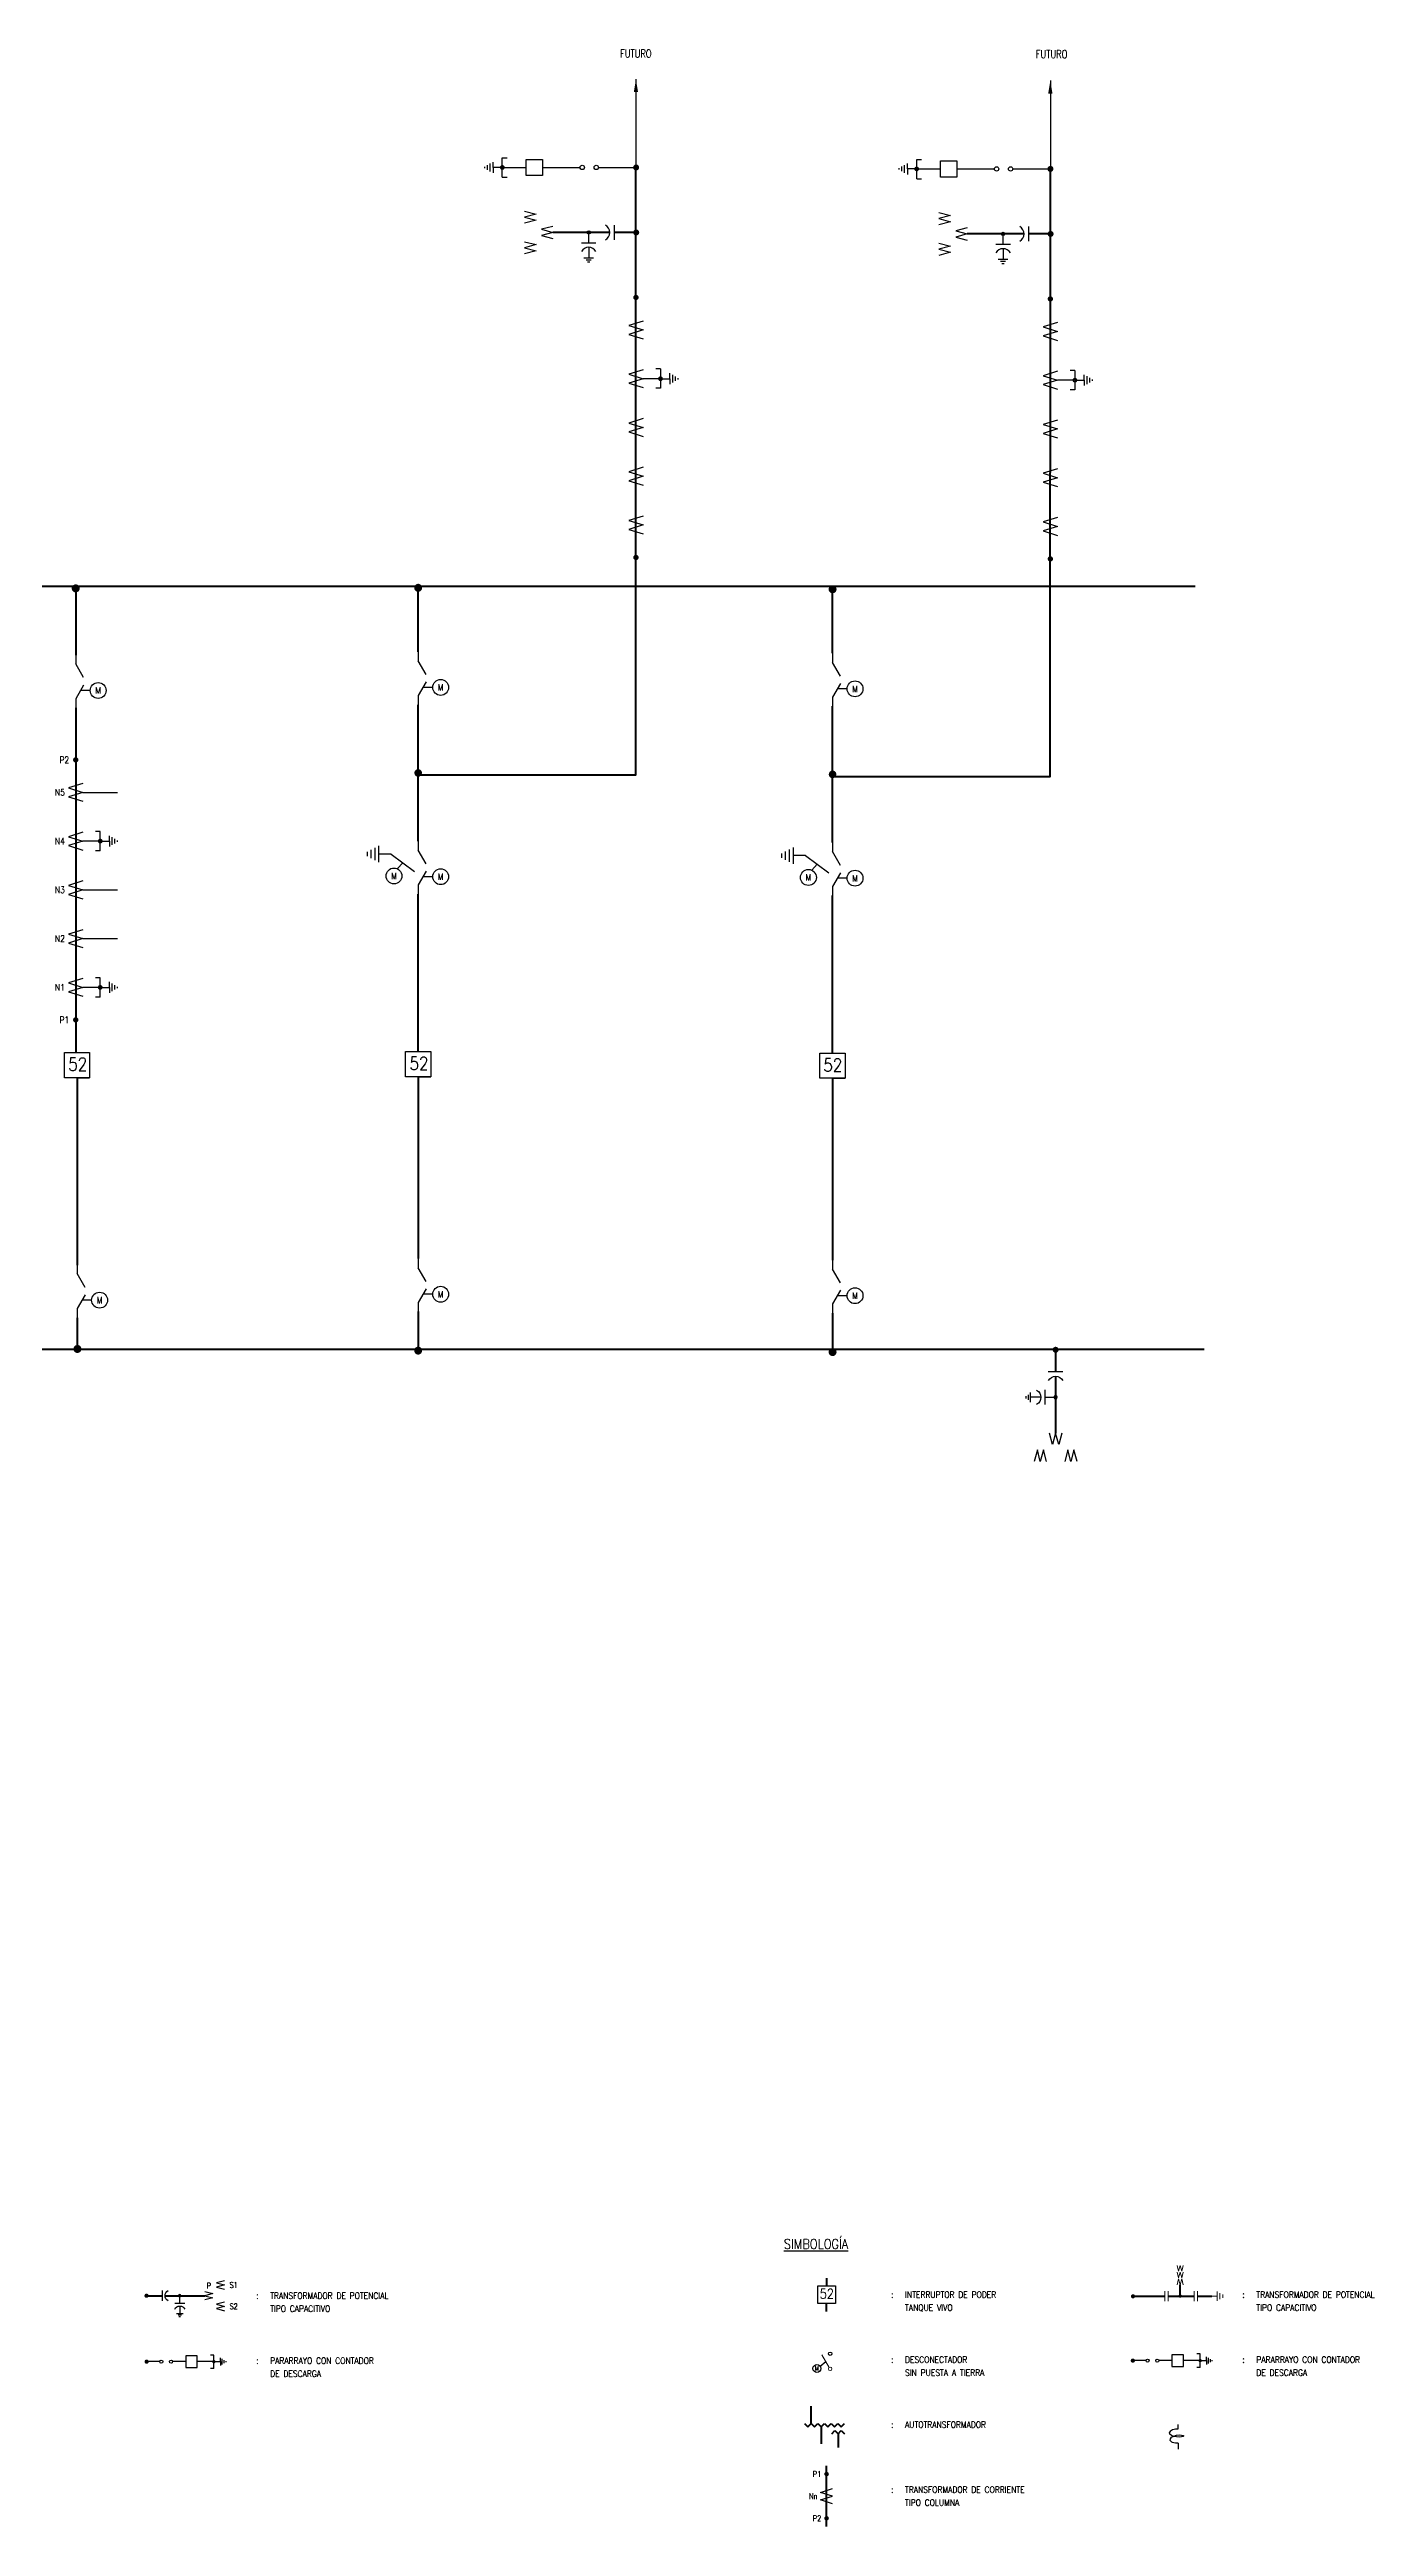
# Model space of a CAD drawing. Header units: millimetres. Extents: x 10584 to 11452, y 610 to 1396.
# Drawn here: x 11044 to 11452, y 610 to 1372 of the extents above; entities that cross this region are included whole.
import ezdxf
from ezdxf.enums import TextEntityAlignment as Align

# ---------------------------------------------------------------- set-up
doc = ezdxf.new("R2010")
doc.units = ezdxf.units.MM
doc.linetypes.add('DASHED', pattern=[0.75, 0.5, -0.25])
for name, color, linetype in [('01-Formato_atrib', 9, 'Continuous'), ('02TEXTOS', 9, 'Continuous'), ('4', 9, 'Continuous'), ('BARRAS', 3, 'Continuous'), ('CONDUCTOR', 30, 'Continuous'), ('EL-Simbolos', 6, 'Continuous'), ('Futuro', 1, 'DASHED'), ('SIMBOLOS', 6, 'Continuous'), ('Símbolos', 6, 'Continuous')]:
    doc.layers.add(name, color=color, linetype=linetype)
doc.layers.add('BLANCO', color=7, linetype='Continuous', true_color=0xfcfcfc)
for name, color, linetype, lineweight in [('EL-Nivel-220Kv', 30, 'Continuous', 60), ('EL-SLDI-BLOC', 7, 'Continuous', 20), ('EL-SLDI-MAIN', 5, 'Continuous', 40), ('EL-SLDI-SCON', 7, 'Continuous', 20), ('GN-ANNO-TEXT-H2.0', 12, 'Continuous', 15), ('Texto', 9, 'Continuous', 20)]:
    doc.layers.add(name, color=color, linetype=linetype, lineweight=lineweight)
doc.styles.add('COLBUN', font='romans.shx', dxfattribs={"width": 0.75})
doc.styles.add('COLBUN2', font='romans.shx', dxfattribs={"width": 0.85})
doc.styles.add('ROMANS', font='romans', dxfattribs={"width": 0.85})
doc.styles.get("Standard").update_dxf_attribs({"font": 'arial.ttf'})
doc.styles.add('TRANSELEC', font='romans.shx', dxfattribs={"width": 0.85})
doc.dimstyles.new('ISO-25', dxfattribs={"dimtxt": 2.5, "dimasz": 2.5, "dimexe": 1.25, "dimexo": 0.625, "dimtad": 1, "dimtxsty": 'Standard', "dimcen": 2.5, "dimadec": 0, "dimazin": 0, "dimtfac": 1, "dimtmove": 0, "dimatfit": 3, "dimfxl": 1, "dimarcsym": 0})

# ---------------------------------------------------------------- blocks, each defined once
blk = doc.blocks.new('89')
at = {"color": 0, "linetype": 'ByBlock', "ltscale": 20}
for p, q in [((0, 8.16), (0, 5.35)), ((0, 8.16), (0, 5.35)), ((2.44, 1.13), (0, 5.35)), ((2.44, -1.13), (0, -5.35)), ((0, -5.35), (0, -8.16))]:
    blk.add_line(p, q, dxfattribs=at)
blk.add_lwpolyline([(4.48, -2.81), (1.46, -2.81)], dxfattribs=at)
blk.add_circle((6.92, -2.81), 2.44, dxfattribs=at)
at = {"layer": '02TEXTOS', "lineweight": 60, "style": 'TRANSELEC', "width": 0.85}
blk.add_text('M', height=1.95, dxfattribs=at).set_placement((6.92, -2.81), align=Align.MIDDLE_CENTER)
blk = doc.blocks.new('DIAG-27')
at = {"layer": 'Símbolos', "color": 0}
blk.add_lwpolyline([(3.2, 1), (-3.2, -1), (3.2, -3), (-3.2, -5), (3.2, -7)], dxfattribs=at)
blk = doc.blocks.new('TIERRA')
at = {"layer": 'EL-Simbolos', "color": 252, "true_color": 0x939598}
for p, q in [((-10.72, -0.22), (-10.72, 0.22)), ((-9.88, -0.7), (-9.88, 0.7)), ((-9.05, -1.19), (-9.05, 1.19)), ((-8.21, 0), (-8.21, 1.67)), ((-8.21, 0), (-8.21, -1.67)), ((-5.58, 0), (-8.21, 0)), ((-5.36, 2.93), (-3.89, 2.93)), ((-5.36, 0.22), (-5.36, 2.93)), ((-5.14, 0), (0, 0)), ((-5.36, -3), (-5.36, -0.22)), ((-5.36, -3), (-3.89, -3))]:
    blk.add_line(p, q, dxfattribs=at)
at = {"layer": 'EL-Simbolos', "color": 252, "true_color": 0x939598, "const_width": 0.752}
blk.add_lwpolyline([(-5.72, 0, -1), (-5, 0, -1)], format="xyb", close=True, dxfattribs=at)
blk = doc.blocks.new('*U32')
at = {"layer": 'Futuro', "color": 0, "linetype": 'ByBlock', "lineweight": -3, "ltscale": 20}
for p, q in [((0, 0), (0, -2.81)), ((-15.73, -3.35), (-15.73, -4.67)), ((-14.54, -2.74), (-14.54, -5.29)), ((-13.35, -2.13), (-13.35, -5.9)), ((-12.17, -1.51), (-12.17, -6.51)), ((-8.33, -4.01), (-12.17, -4.01)), ((-8.33, -4.01), (-1.17, -9.34)), ((-6.36, -8.47), (-4.75, -6.68)), ((0, 0), (0, -2.81)), ((2.44, -7.03), (0, -2.81)), ((2.44, -9.28), (0, -13.5))]:
    blk.add_line(p, q, dxfattribs=at)
at = {"layer": 'Futuro', "color": 0, "lineweight": -3, "ltscale": 20}
blk.add_line((0, -13.5), (0, -16.32), dxfattribs=at)
at = {"layer": 'Futuro', "color": 0, "linetype": 'ByBlock', "lineweight": -3, "ltscale": 20}
blk.add_lwpolyline([(4.48, -10.97), (1.46, -10.97)], dxfattribs=at)
for centre in [(-7.43, -10.74), (6.92, -10.97)]:
    blk.add_circle(centre, 2.44, dxfattribs=at)
at = {"layer": '02TEXTOS', "lineweight": -3, "style": 'TRANSELEC', "width": 0.85}
blk.add_text('M', height=1.95, dxfattribs=at).set_placement((-7.43, -10.74), align=Align.MIDDLE)
blk.add_text('M', height=1.95, dxfattribs=at).set_placement((6.92, -10.97), align=Align.MIDDLE_CENTER)
blk = doc.blocks.new('TPC')
at = {"layer": 'CONDUCTOR', "linetype": 'ByBlock', "ltscale": 20}
h = blk.add_hatch(color=0, dxfattribs=at)
edge = h.paths.add_edge_path()
edge.add_arc((0, 19.4), 0.679, 0, 360)
at = {"color": 0, "linetype": 'ByBlock', "ltscale": 20}
for p, q in [((-11.3, 18.4), (-11.3, 20.4)), ((-10.5, 17.4), (-10.5, 21.4)), ((-12.2, 18.9), (-12.2, 19.9))]:
    blk.add_line(p, q, dxfattribs=at)
for points in [[(-4.4, 16.4), (-4.4, 22.4)], [(3, 9), (-3, 9)]]:
    blk.add_lwpolyline(points, dxfattribs=at)
for centre, start, end in [((-9.5, 19.4), 299.362, 60.638), ((0, 14.2), 209.362, 330.638)]:
    blk.add_arc(centre, 3.44, start, end, dxfattribs=at)
at = {"layer": 'CONDUCTOR', "color": 0, "linetype": 'ByBlock', "ltscale": 20}
blk.add_line((-6.1, 19.4), (-10.5, 19.4), dxfattribs=at)
blk.add_lwpolyline([(-4.4, 19.4), (0, 19.4)], dxfattribs=at)
blk.add_circle((0, 19.4), 0.679, dxfattribs=at)
at = {"layer": 'EL-Nivel-220Kv', "color": 0, "linetype": 'ByBlock', "ltscale": 20}
for p, q in [((0, 10.7), (0, 34.1)), ((0, 0), (0, 9))]:
    blk.add_line(p, q, dxfattribs=at)
at = {"layer": 'EL-Nivel-220Kv', "color": 0, "linetype": 'ByBlock', "ltscale": 20, "const_width": 1.25}
blk.add_lwpolyline([(0, 0.5, 1), (0, -0.7, 1)], format="xyb", close=True, dxfattribs=at)
at = {"layer": 'EL-Simbolos', "color": 0, "linetype": 'ByBlock', "ltscale": 20}
for p, q in [((-7.5, 41), (-8.8, 45.7)), ((-6.3, 45.7), (-7.5, 41)), ((-5, 41), (-6.3, 45.7)), ((-3.8, 45.7), (-5, 41)), ((5, 41), (3.8, 45.7)), ((6.3, 45.7), (5, 41)), ((7.5, 41), (6.3, 45.7)), ((8.8, 45.7), (7.5, 41)), ((-1.3, 38.8), (-2.5, 34.1)), ((0, 34.1), (-1.3, 38.8)), ((1.3, 38.8), (0, 34.1)), ((2.5, 34.1), (1.3, 38.8))]:
    blk.add_line(p, q, dxfattribs=at)
blk = doc.blocks.new('PR')
at = {"color": 0, "linetype": 'ByBlock', "lineweight": -2, "ltscale": 15}
for p, q in [((-46.53, -0.22), (-46.53, 0.22)), ((-45.7, -0.7), (-45.7, 0.7)), ((-44.87, -1.19), (-44.87, 1.19)), ((-44.03, 0), (-44.03, 1.67)), ((-44.03, 0), (-44.03, -1.67)), ((-41.39, 0), (-44.03, 0)), ((-41.17, 2.93), (-39.71, 2.93)), ((-41.17, 0.22), (-41.17, 2.93)), ((-40.96, 0), (-33.82, 0)), ((-40.96, 0), (-33.82, 0)), ((-28.82, 0), (-17.23, 0)), ((-11.59, 0), (0, 0)), ((-41.17, -3), (-41.17, -0.22)), ((-41.17, -3), (-39.71, -3))]:
    blk.add_line(p, q, dxfattribs=at)
at = {"color": 0, "linetype": 'ByBlock', "lineweight": -2, "ltscale": 15, "const_width": 0.752}
blk.add_lwpolyline([(-41.53, 0, -1), (-40.81, 0, -1)], format="xyb", close=True, dxfattribs=at)
at = {"color": 0, "linetype": 'ByBlock', "lineweight": -2, "ltscale": 15}
blk.add_lwpolyline([(-28.82, -2.5), (-33.82, -2.5), (-33.82, 2.5), (-28.82, 2.5)], close=True, dxfattribs=at)
at = {"color": 0, "linetype": 'ByBlock', "lineweight": -2, "ltscale": 20, "const_width": 0.94}
blk.add_lwpolyline([(-0.45, 0, 1), (0.45, 0, 1)], format="xyb", close=True, dxfattribs=at)
at = {"color": 0, "linetype": 'ByBlock', "lineweight": -2, "ltscale": 15}
for centre in [(-16.56, 0), (-12.26, 0)]:
    blk.add_circle(centre, 0.67, dxfattribs=at)
blk = doc.blocks.new('*U33')
at = {"layer": 'Futuro', "color": 0, "linetype": 'ByBlock', "lineweight": -3, "ltscale": 20}
for p, q in [((0, 0), (0, -2.81)), ((-15.73, -3.35), (-15.73, -4.67)), ((-14.54, -2.74), (-14.54, -5.29)), ((-13.35, -2.13), (-13.35, -5.9)), ((-12.17, -1.51), (-12.17, -6.51)), ((-8.33, -4.01), (-12.17, -4.01)), ((-8.33, -4.01), (-1.17, -9.34)), ((-6.36, -8.47), (-4.75, -6.68)), ((0, 0), (0, -2.81)), ((2.44, -7.03), (0, -2.81)), ((2.44, -9.28), (0, -13.5))]:
    blk.add_line(p, q, dxfattribs=at)
at = {"layer": 'Futuro', "color": 0, "lineweight": -3, "ltscale": 20}
blk.add_line((0, -13.5), (0, -16.32), dxfattribs=at)
at = {"layer": 'Futuro', "color": 0, "linetype": 'ByBlock', "lineweight": -3, "ltscale": 20}
blk.add_lwpolyline([(4.48, -10.97), (1.46, -10.97)], dxfattribs=at)
for centre in [(-7.43, -10.74), (6.92, -10.97)]:
    blk.add_circle(centre, 2.44, dxfattribs=at)
at = {"layer": '02TEXTOS', "lineweight": -3, "style": 'TRANSELEC', "width": 0.85}
blk.add_text('M', height=1.95, dxfattribs=at).set_placement((-7.43, -10.74), align=Align.MIDDLE)
blk.add_text('M', height=1.95, dxfattribs=at).set_placement((6.92, -10.97), align=Align.MIDDLE_CENTER)
blk = doc.blocks.new('TRAMPA_ONDA')
at = {"layer": 'BLANCO', "color": 0}
for p, q in [((1023625.31, 1045756.03), (1023625.31, 1045757.42)), ((1023625.31, 1045751.62), (1023625.31, 1045749.82))]:
    blk.add_line(p, q, dxfattribs=at)
blk.add_spline([(1023625.31, 1045751.62), (1023623.6, 1045751.87), (1023622.89, 1045752.49), (1023624.81, 1045754.11), (1023627.08, 1045753.86), (1023624.82, 1045753.55), (1023622.68, 1045754.88), (1023623.61, 1045755.81), (1023625.31, 1045756.03)], degree=3, dxfattribs=at)
blk = doc.blocks.new('DESCspaT')
at = {"layer": 'EL-SLDI-BLOC', "color": 7}
blk.add_line((1022836.1, 1048508.4), (1022844.8, 1048493.7), dxfattribs=at)
blk.add_circle((1022845.8, 1048492), 1.97, dxfattribs=at)
at = {"layer": 'Símbolos', "color": 7}
blk.add_line((1022834.1, 1048495.1), (1022840.8, 1048500.4), dxfattribs=at)
for centre, radius in [((1022830.4, 1048492.4), 4.59), ((1022845.8, 1048509.5), 1.97)]:
    blk.add_circle(centre, radius, dxfattribs=at)
at = {"layer": 'GN-ANNO-TEXT-H2.0', "color": 7, "style": 'ROMANS', "width": 0.8}
blk.add_text('M', height=5.01, dxfattribs=at).set_placement((1022830.4, 1048492.6), align=Align.MIDDLE)

msp = doc.modelspace()

# ---------------------------------------------------------------- hatches: boundary and pattern name
at = {"layer": 'CONDUCTOR', "true_color": 0x939598}
h = msp.add_hatch(color=252, dxfattribs=at)
h.dxf.hatch_style = 1
edge = h.paths.add_edge_path()
edge.add_arc((11224.95, 1296.15), 0.827, 0, 360)
h = msp.add_hatch(color=252, dxfattribs=at)
h.dxf.hatch_style = 1
edge = h.paths.add_edge_path()
edge.add_arc((11352.49, 1295.7), 0.827, 0, 360)
h = msp.add_hatch(color=252, dxfattribs=at)
h.dxf.hatch_style = 1
edge = h.paths.add_edge_path()
edge.add_arc((11224.95, 1216.15), 0.827, 0, 360, ccw=False)
h = msp.add_hatch(color=252, dxfattribs=at)
h.dxf.hatch_style = 1
edge = h.paths.add_edge_path()
edge.add_arc((11352.49, 1215.7), 0.827, 0, 360, ccw=False)
h = msp.add_hatch(color=252, dxfattribs=at)
h.dxf.hatch_style = 1
edge = h.paths.add_edge_path()
edge.add_arc((11052.52, 1153.87), 0.827, 0, 360)
h = msp.add_hatch(color=252, dxfattribs=at)
h.dxf.hatch_style = 1
edge = h.paths.add_edge_path()
edge.add_arc((11052.52, 1073.87), 0.827, 0, 360)
at = {"layer": 'CONDUCTOR', "true_color": 0xffffff}
h = msp.add_hatch(color=7, dxfattribs=at)
h.dxf.hatch_style = 1
edge = h.paths.add_edge_path()
edge.add_arc((11283.62, 626.43), 0.703, 0, 360)
h = msp.add_hatch(color=7, dxfattribs=at)
h.dxf.hatch_style = 1
edge = h.paths.add_edge_path()
edge.add_arc((11283.62, 612.83), 0.703, 0, 360, ccw=False)
at = {"layer": 'EL-Nivel-220Kv', "true_color": 0x939598}
h = msp.add_hatch(color=252, dxfattribs=at)
h.dxf.hatch_style = 1
edge = h.paths.add_edge_path()
edge.add_arc((11157.92, 1149.85), 1.18, 0, 360)
h = msp.add_hatch(color=252, dxfattribs=at)
h.dxf.hatch_style = 1
edge = h.paths.add_edge_path()
edge.add_arc((11285.46, 1149.41), 1.18, 0, 360)

# ---------------------------------------------------------------- linework, layer by layer
at = {"layer": '4', "color": 9}
for p, q in [((11095.05, 663.06), (11094.02, 663.06)), ((11095.05, 661.17), (11095.05, 663.06)), ((11078.4, 661.02), (11074.34, 661.02)), ((11086.4, 661.02), (11082.34, 661.02)), ((11094.9, 661.02), (11089.9, 661.02)), ((11094.9, 661.02), (11089.9, 661.02)), ((11095.05, 658.92), (11094.02, 658.92)), ((11095.05, 658.92), (11095.05, 660.86)), ((11095.2, 661.02), (11097.05, 661.02)), ((11097.05, 661.02), (11097.05, 662.18)), ((11097.05, 661.02), (11097.05, 659.85)), ((11097.63, 660.19), (11097.63, 661.85)), ((11098.22, 660.52), (11098.22, 661.51)), ((11098.8, 660.86), (11098.8, 661.17))]:
    msp.add_line(p, q, dxfattribs=at)
at = {"layer": '4', "color": 7, "true_color": 0xffffff}
for p, q in [((11398.58, 663.38), (11397.56, 663.38)), ((11398.58, 661.49), (11398.58, 663.38)), ((11381.93, 661.34), (11377.88, 661.34)), ((11389.93, 661.34), (11385.88, 661.34)), ((11398.43, 661.34), (11393.43, 661.34)), ((11398.43, 661.34), (11393.43, 661.34)), ((11398.58, 659.24), (11397.56, 659.24)), ((11398.58, 659.24), (11398.58, 661.18)), ((11398.74, 661.34), (11400.59, 661.34)), ((11400.59, 661.34), (11400.59, 662.5)), ((11400.59, 661.34), (11400.59, 660.17)), ((11401.17, 660.5), (11401.17, 662.17)), ((11401.75, 660.84), (11401.75, 661.83)), ((11402.34, 661.18), (11402.34, 661.49))]:
    msp.add_line(p, q, dxfattribs=at)
at = {"layer": '4', "color": 7, "lineweight": 40, "true_color": 0xffffff}
for p, q in [((11276.82, 642), (11277.84, 640.97)), ((11277.84, 640.97), (11278.87, 642)), ((11278.87, 642), (11278.87, 647.35)), ((11278.87, 642), (11279.89, 640.97)), ((11279.89, 640.97), (11280.92, 641.99)), ((11280.92, 641.99), (11281.94, 640.97)), ((11281.94, 640.97), (11282.97, 642)), ((11281.94, 640.97), (11281.94, 635.7)), ((11282.97, 642), (11283.99, 640.97)), ((11283.99, 640.97), (11285.02, 642)), ((11285.02, 642), (11286.05, 640.97)), ((11286.05, 640.97), (11287.07, 642)), ((11287.07, 642), (11288.1, 640.97)), ((11288.1, 640.97), (11289.12, 642)), ((11285.19, 638.81), (11286.17, 639.79)), ((11286.17, 639.79), (11287.16, 638.81)), ((11287.16, 638.81), (11288.14, 639.79)), ((11287.16, 638.81), (11287.16, 634.61)), ((11288.14, 639.79), (11289.12, 638.81))]:
    msp.add_line(p, q, dxfattribs=at)
at = {"layer": '4', "color": 7, "true_color": 0xffffff}
for points, const_width in [([(11378.26, 681.13, -1), (11377.63, 681.13, -1)], 0.658), ([(11378.19, 661.34, -1), (11377.56, 661.34, -1)], 0.658), ([(11398.84, 661.34, 1), (11398.33, 661.34, 1)], 0.526)]:
    msp.add_lwpolyline(points, format="xyb", close=True, dxfattribs=dict(at, const_width=const_width))
msp.add_lwpolyline([(11389.93, 659.58), (11393.43, 659.58), (11393.43, 663.09), (11389.93, 663.09)], close=True, dxfattribs=at)
at = {"layer": '4', "color": 9}
for points, const_width in [([(11074.65, 661.02, -1), (11074.02, 661.02, -1)], 0.658), ([(11095.3, 661.02, 1), (11094.8, 661.02, 1)], 0.526)]:
    msp.add_lwpolyline(points, format="xyb", close=True, dxfattribs=dict(at, const_width=const_width))
msp.add_lwpolyline([(11086.4, 659.27), (11089.9, 659.27), (11089.9, 662.77), (11086.4, 662.77)], close=True, dxfattribs=at)
for centre in [(11078.86, 661.02), (11081.87, 661.02)]:
    msp.add_circle(centre, 0.469, dxfattribs=at)
at = {"layer": '4', "color": 7, "true_color": 0xffffff}
for centre in [(11382.4, 661.34), (11385.41, 661.34)]:
    msp.add_circle(centre, 0.469, dxfattribs=at)
at = {"layer": 'BARRAS', "color": 252, "lineweight": 60, "true_color": 0x939598}
for p, q in [((10583.72, 1207.3), (11397.08, 1207.3)), ((10583.72, 972.58), (11399.82, 972.58))]:
    msp.add_line(p, q, dxfattribs=at)
at = {"layer": 'BARRAS', "color": 252, "true_color": 0x939598}
for points in [[(11054.71, 1143.87), (11065.39, 1143.87)], [(11054.71, 1113.87), (11065.39, 1113.87)], [(11054.71, 1098.87), (11065.39, 1098.87)]]:
    msp.add_lwpolyline(points, dxfattribs=at)
at = {"layer": 'EL-Nivel-220Kv', "color": 252, "true_color": 0x939598}
for p, q in [((11052.52, 1206.64), (11052.52, 1186.09)), ((11157.92, 1187.14), (11157.92, 1206.82)), ((11285.46, 1186.69), (11285.46, 1206.37)), ((11052.52, 1169.89), (11052.52, 1063.84)), ((11157.92, 1149.85), (11157.92, 1170.82)), ((11285.46, 1149.41), (11285.46, 1170.37)), ((11157.92, 1128.89), (11157.92, 1149.85)), ((11285.46, 1128.44), (11285.46, 1149.41)), ((11157.92, 1064.13), (11157.92, 1112.57)), ((11285.46, 1063.68), (11285.46, 1112.12)), ((11052.92, 1056.06), (11052.92, 998.35)), ((11157.92, 1056.38), (11157.92, 1000.41)), ((11285.46, 1055.93), (11285.46, 999.97)), ((11157.92, 984.1), (11157.92, 972.11)), ((11285.46, 983.65), (11285.46, 971.66)), ((11052.98, 982.2), (11052.98, 972.87))]:
    msp.add_line(p, q, dxfattribs=at)
at = {"layer": 'EL-Nivel-220Kv', "color": 7, "true_color": 0xffffff}
for p, q in [((11283.62, 686.76), (11283.62, 684.36)), ((11283.62, 676.49), (11283.62, 678.9)), ((11283.62, 610.31), (11283.62, 628.94))]:
    msp.add_line(p, q, dxfattribs=at)
at = {"layer": 'EL-Nivel-220Kv', "color": 252, "true_color": 0x939598}
for points in [[(11157.75, 1149.24), (11224.95, 1149.24), (11224.95, 1336.15)], [(11285.29, 1148.79), (11352.48, 1148.79), (11352.49, 1335.7)]]:
    msp.add_lwpolyline(points, dxfattribs=at)
at = {"layer": 'EL-Nivel-220Kv', "color": 252, "true_color": 0x939598, "const_width": 1.25}
for points in [[(11051.91, 1206.64, 1), (11053.12, 1206.64, 1)], [(11157.32, 1206.82, -1), (11158.52, 1206.82, -1)], [(11284.86, 1206.37, -1), (11286.06, 1206.37, -1)], [(11052.44, 972.61, 1), (11053.65, 972.61, 1)], [(11157.32, 972.11, 1), (11158.52, 972.11, 1)], [(11284.86, 971.66, 1), (11286.06, 971.66, 1)]]:
    msp.add_lwpolyline(points, format="xyb", close=True, dxfattribs=at)
at = {"layer": 'EL-Simbolos', "color": 7, "true_color": 0xffffff}
msp.add_lwpolyline([(11280.89, 678.9), (11280.89, 684.36), (11283.62, 684.36), (11286.35, 684.36), (11286.35, 678.9)], close=True, dxfattribs=at)
at = {"layer": 'EL-SLDI-BLOC', "color": 7, "true_color": 0xffffff}
for p, q in [((11387.74, 679.61), (11387.74, 682.74)), ((11388.77, 679.61), (11388.77, 682.74)), ((11396.71, 679.61), (11396.71, 682.74)), ((11397.74, 679.61), (11397.74, 682.74)), ((11402.2, 681.18), (11403.81, 681.18)), ((11403.81, 679.76), (11403.81, 682.56)), ((11404.7, 680.22), (11404.7, 682.11)), ((11405.58, 680.67), (11405.58, 681.65))]:
    msp.add_line(p, q, dxfattribs=at)
for points in [[(11393.4, 690.64), (11392.92, 688.86), (11392.44, 690.64), (11391.96, 688.86), (11391.49, 690.64)], [(11393.4, 688.58), (11392.92, 686.8), (11392.44, 688.58), (11391.96, 686.8), (11391.49, 688.58)], [(11393.4, 684.7), (11392.92, 686.48), (11392.44, 684.7), (11391.96, 686.48), (11391.49, 684.7)]]:
    msp.add_lwpolyline(points, dxfattribs=at)
at = {"layer": 'EL-SLDI-MAIN', "color": 7, "true_color": 0xffffff}
for p, q in [((11377.89, 681.18), (11387.74, 681.18)), ((11388.77, 681.18), (11396.71, 681.18)), ((11392.44, 681.18), (11392.44, 684.7)), ((11397.74, 681.18), (11402.2, 681.18))]:
    msp.add_line(p, q, dxfattribs=at)
at = {"layer": 'EL-SLDI-MAIN', "color": 7, "true_color": 0xffffff, "const_width": 0.507}
msp.add_lwpolyline([(11392.19, 681.18, 1), (11392.7, 681.18, 1)], format="xyb", close=True, dxfattribs=at)
at = {"layer": 'Símbolos', "color": 252, "true_color": 0x939598}
for points in [[(11049.05, 1056.06), (11049.05, 1063.81), (11056.8, 1063.81), (11056.8, 1056.06)], [(11154.05, 1056.38), (11154.05, 1064.13), (11161.8, 1064.13), (11161.8, 1056.38)], [(11281.58, 1055.93), (11281.58, 1063.68), (11289.33, 1063.68), (11289.33, 1055.93)]]:
    msp.add_lwpolyline(points, close=True, dxfattribs=at)
for points in [[(11052.92, 1056.06), (11056.8, 1056.06)], [(11157.92, 1056.38), (11161.8, 1056.38)], [(11285.46, 1055.93), (11289.33, 1055.93)]]:
    msp.add_lwpolyline(points, dxfattribs=at)

# ---------------------------------------------------------------- block references
at = {"color": 252, "true_color": 0x939598, "rotation": 180}
for p in [(11227.14, 1271.15), (11354.68, 1270.7)]:
    msp.add_blockref('TIERRA', p, dxfattribs=at)
at = {"color": 252, "true_color": 0x939598, "xscale": -1}
for p in [(11054.71, 1128.87), (11054.71, 1083.87)]:
    msp.add_blockref('TIERRA', p, dxfattribs=at)
at = {"layer": '4', "color": 252, "true_color": 0x939598}
for name, p in [('PR', (11224.99, 1336.15)), ('PR', (11352.52, 1335.7)), ('89', (11052.51, 1178.04)), ('89', (11157.92, 1178.98)), ('89', (11285.46, 1178.53)), ('*U32', (11157.92, 1128.89)), ('*U33', (11285.46, 1128.44)), ('89', (11052.95, 990.44)), ('89', (11157.92, 992.26)), ('89', (11285.46, 991.81))]:
    msp.add_blockref(name, p, dxfattribs=at)
at = {"layer": '4', "color": 252, "true_color": 0x939598, "yscale": 0.75, "zscale": 0.75}
for p, xscale, rotation in [((11224.95, 1316.15), 0.75, 90), ((11352.49, 1315.7), 0.75, 90), ((11354.12, 972.29), -0.75, 180)]:
    msp.add_blockref('TPC', p, dxfattribs=dict(at, xscale=xscale, rotation=rotation))
at = {"layer": '4', "color": 252, "true_color": 0x939598, "xscale": 0.6859999999999998, "yscale": 0.6859999999999998, "zscale": 0.6859999999999998}
for p in [(11224.95, 1288.21), (11352.49, 1287.76), (11224.95, 1273.21), (11352.49, 1272.76), (11224.95, 1258.21), (11352.49, 1257.76), (11224.95, 1243.21), (11352.49, 1242.76), (11224.95, 1228.21), (11352.49, 1227.76)]:
    msp.add_blockref('DIAG-27', p, dxfattribs=at)
at = {"layer": '4', "color": 9, "xscale": -0.5249999997584751, "yscale": 0.5249999997584751, "zscale": 0.5249999997584751, "rotation": 270}
msp.add_blockref('TPC', (11074.37, 681.31), dxfattribs=at)
at = {"layer": 'EL-SLDI-BLOC', "color": 7, "true_color": 0xffffff, "xscale": 0.2652872876247327, "yscale": 0.2652872876247327, "zscale": 0.2652872876247327}
msp.add_blockref('DESCspaT', (-260063.26, -277492.79), dxfattribs=at)
at = {"layer": 'EL-SLDI-SCON'}
msp.add_blockref('TRAMPA_ONDA', (-1012233.48, -1045115.71), dxfattribs=at)
at = {"layer": 'SIMBOLOS', "color": 252, "true_color": 0x939598, "xscale": 0.6859999999999998, "yscale": 0.6859999999999998, "zscale": 0.6859999999999998}
for p in [(11052.52, 1145.92), (11052.52, 1130.92), (11052.52, 1115.92), (11052.52, 1100.92), (11052.52, 1085.92)]:
    msp.add_blockref('DIAG-27', p, dxfattribs=at)
at = {"layer": 'Símbolos', "color": 7, "true_color": 0xffffff, "xscale": -0.5830999999999996, "yscale": 0.5830999999999996, "zscale": 0.5830999999999996, "rotation": 180}
msp.add_blockref('DIAG-27', (11283.62, 617.88), dxfattribs=at)

# ---------------------------------------------------------------- texts
at = {"layer": '01-Formato_atrib', "color": 7, "true_color": 0xffffff, "style": 'TRANSELEC', "width": 0.85}
msp.add_text('%%USIMBOLOGÍA', height=3, dxfattribs=at).set_placement((11270.49, 695.71))
at = {"layer": '02TEXTOS', "color": 252, "true_color": 0x939598, "style": 'COLBUN', "width": 0.75}
for p in [(11224.91, 1369.94), (11352.88, 1369.76)]:
    msp.add_text('FUTURO', height=2.5, dxfattribs=at).set_placement(p, align=Align.CENTER)
at = {"layer": '02TEXTOS', "color": 9, "style": 'COLBUN2', "width": 0.75}
for s, p in [('P', (11093.49, 684.4)), ('S1', (11101.14, 684.6)), ('S2', (11101.14, 678.02))]:
    msp.add_text(s, height=1.75, dxfattribs=at).set_placement(p, align=Align.MIDDLE_CENTER)
at = {"layer": '4', "color": 252, "true_color": 0x939598, "char_height": 4, "attachment_point": 1, "style": 'TRANSELEC'}
for insert in [(11050.23, 1062.24), (11155.24, 1062.48), (11282.62, 1061.96)]:
    msp.add_mtext_dynamic_manual_height_columns('{\\C9;52}', width=5.5278, gutter_width=49.54, heights=[1.71], dxfattribs=dict(at, insert=insert))
at = {"layer": '4', "color": 7, "true_color": 0xffffff, "insert": (11281.52, 683.41), "char_height": 3, "attachment_point": 1, "style": 'TRANSELEC'}
msp.add_mtext_dynamic_manual_height_columns('52', width=4.3167, gutter_width=49.54, heights=[0], dxfattribs=at)
at = {"layer": 'Texto', "color": 252, "true_color": 0x939598, "style": 'ROMANS', "width": 0.85}
for s, p in [('P2', (11047.52, 1153.87)), ('P1', (11047.52, 1073.87))]:
    msp.add_text(s, height=2, dxfattribs=at).set_placement(p, align=Align.MIDDLE_LEFT)
for s, p in [('N5', (11047.67, 1142.88)), ('N4', (11047.67, 1127.88)), ('N3', (11047.67, 1112.88)), ('N2', (11047.67, 1097.88)), ('N1', (11047.67, 1082.88))]:
    msp.add_text(s, height=2, dxfattribs=at).set_placement(p, align=Align.CENTER)
at = {"layer": 'Texto', "color": 9, "style": 'TRANSELEC', "width": 0.85}
for p in [(11108.06, 681.31), (11108.06, 661.31)]:
    msp.add_text(':', height=2, dxfattribs=at).set_placement(p, align=Align.MIDDLE_LEFT)
at = {"layer": 'Texto', "style": 'TRANSELEC', "width": 0.85}
for s, p in [('TRANSFORMADOR DE POTENCIAL ', (11112.36, 681.31)), ('TIPO CAPACITIVO', (11112.36, 677.31)), ('PARARRAYO CON CONTADOR', (11112.36, 661.31)), ('DE DESCARGA', (11112.36, 657.31))]:
    msp.add_text(s, height=2, dxfattribs=at).set_placement(p, align=Align.MIDDLE_LEFT)
at = {"layer": 'Texto', "color": 7, "true_color": 0xffffff, "width": 0.85}
for s, height, style, p in [(':', 2, 'TRANSELEC', (11303.47, 681.63)), ('TANQUE VIVO', 2, 'TRANSELEC', (11307.77, 677.63)), ('INTERRUPTOR DE PODER', 2, 'TRANSELEC', (11307.77, 681.63)), (':', 2, 'TRANSELEC', (11411.59, 681.63)), ('TRANSFORMADOR DE POTENCIAL ', 2, 'TRANSELEC', (11415.89, 681.63)), ('TIPO CAPACITIVO', 2, 'TRANSELEC', (11415.89, 677.63)), (':', 2, 'TRANSELEC', (11303.47, 661.63)), ('SIN PUESTA A TIERRA', 2, 'TRANSELEC', (11307.77, 657.63)), ('DESCONECTADOR', 2, 'TRANSELEC', (11307.77, 661.63)), (':', 2, 'TRANSELEC', (11411.59, 661.63)), ('PARARRAYO CON CONTADOR', 2, 'TRANSELEC', (11415.89, 661.63)), ('DE DESCARGA', 2, 'TRANSELEC', (11415.89, 657.63)), (':', 2, 'TRANSELEC', (11303.47, 641.63)), ('AUTOTRANSFORMADOR', 2, 'TRANSELEC', (11307.77, 641.63)), ('P1', 1.75, 'ROMANS', (11279.37, 626.43)), (':', 2, 'TRANSELEC', (11303.47, 621.63)), ('TRANSFORMADOR DE CORRIENTE', 2, 'TRANSELEC', (11307.77, 621.63)), ('TIPO COLUMNA', 2, 'TRANSELEC', (11307.77, 617.63)), ('P2', 1.75, 'ROMANS', (11279.37, 612.83))]:
    msp.add_text(s, height=height, dxfattribs=dict(at, style=style)).set_placement(p, align=Align.MIDDLE_LEFT)
at = {"layer": 'Texto', "color": 7, "true_color": 0xffffff, "style": 'ROMANS', "width": 0.85}
msp.add_text('Nn', height=1.75, dxfattribs=at).set_placement((11279.5, 618.76), align=Align.CENTER)

# ---------------------------------------------------------------- leaders
at = {"layer": 'EL-Nivel-220Kv', "color": 252, "true_color": 0x939598}
for points in [[(11224.95, 1363.32), (11224.95, 1336.15)], [(11352.49, 1362.88), (11352.49, 1335.7)]]:
    msp.add_leader(points, dimstyle='ISO-25', override={"dimasz": 4}, dxfattribs=at)

doc.saveas('drawing.dxf')
